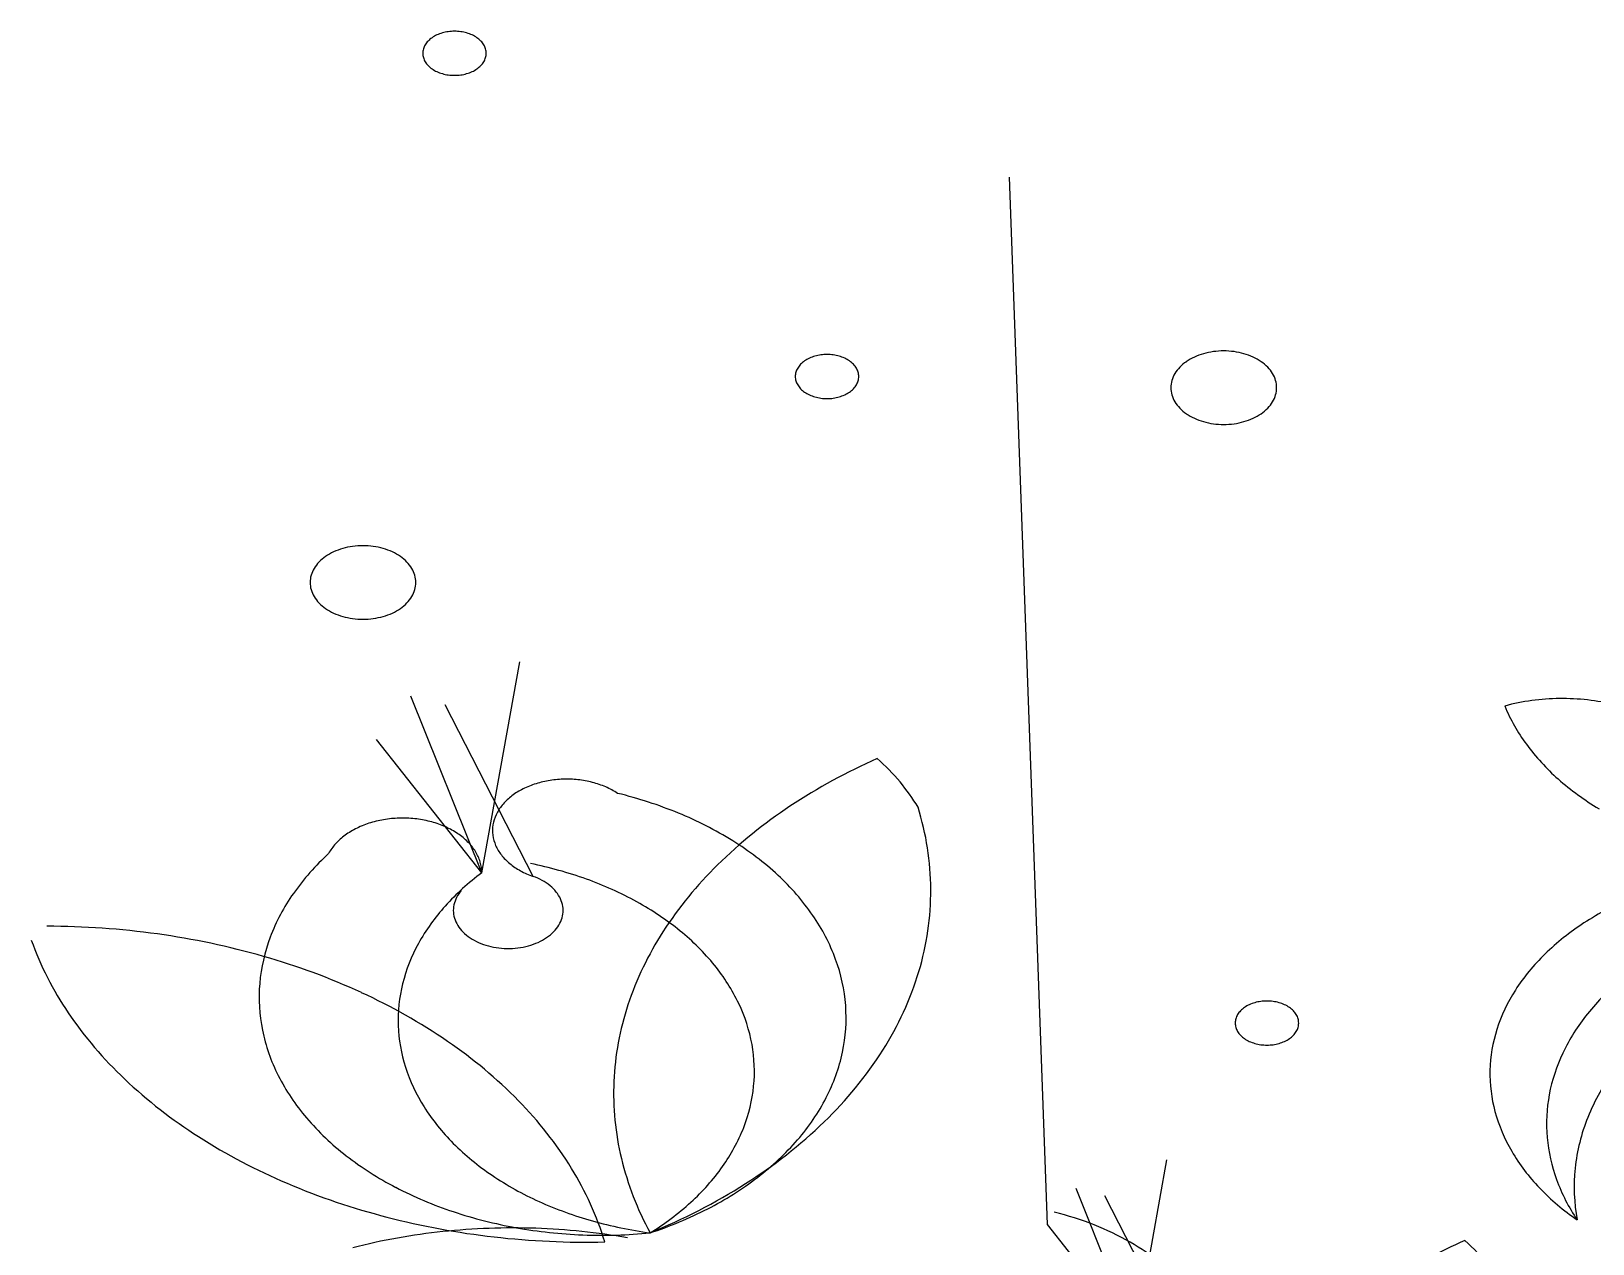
# Model space of a CAD drawing. Header units: millimetres. Extents: x 22565 to 38821, y 15578 to 26720.
# Drawn here: x 32746 to 32845.7, y 21935.7 to 22013.1 of the extents above; entities that cross this region are included whole.
import ezdxf

# ---------------------------------------------------------------- set-up
doc = ezdxf.new("R2010")
doc.units = ezdxf.units.MM

# ---------------------------------------------------------------- blocks, each defined once
blk = doc.blocks.new('A$C02A11870')
for p, q in [((244.665, 257.945), (242.225, 324.858)), ((208.521, 280.421), (210.949, 293.906)), ((208.521, 280.421), (203.985, 291.696)), ((211.794, 280.194), (206.174, 291.144)), ((208.521, 280.421), (201.796, 288.935)), ((250.269, 250.85), (252.292, 262.088)), ((250.269, 250.85), (246.488, 260.247)), ((252.997, 250.661), (248.313, 259.786)), ((250.269, 250.85), (244.665, 257.945))]:
    blk.add_line(p, q)
for centre, radius, start, end in [((206.776, 331.292), 2.891, 89.9804, 97.84511), ((206.778, 331.292), 2.891, 82.15489, 90.0196), ((205.861, 332.739), 1.117, 148.98777, 163.81897), ((206.059, 332.619), 1.349, 135.87416, 148.95517), ((206.293, 332.393), 1.674, 124.5741, 135.90056), ((206.51, 332.082), 2.053, 114.73654, 124.62246), ((206.667, 331.745), 2.425, 105.94228, 114.7864), ((206.752, 331.457), 2.724, 97.80431, 105.9874), ((206.803, 331.457), 2.724, 74.0126, 82.19569), ((206.887, 331.745), 2.425, 65.2136, 74.05772), ((207.045, 332.082), 2.053, 55.37754, 65.26346), ((207.261, 332.393), 1.674, 44.09944, 55.4259), ((207.495, 332.619), 1.349, 31.04483, 44.12584), ((207.694, 332.739), 1.117, 16.18103, 31.01223), ((205.747, 332.774), 0.998, 163.93596, 179.91946), ((205.747, 332.777), 0.998, 180.08054, 196.06404), ((205.861, 332.812), 1.117, 196.18103, 211.01223), ((206.059, 332.932), 1.349, 211.04483, 224.12584), ((207.495, 332.932), 1.349, 315.87416, 328.95517), ((207.694, 332.812), 1.117, 328.98777, 343.81897), ((207.807, 332.774), 0.998, 0.08054, 16.06404), ((207.807, 332.777), 0.998, 343.93596, 359.91946), ((206.293, 333.158), 1.674, 224.09944, 235.4259), ((206.51, 333.469), 2.053, 235.37754, 245.26346), ((206.667, 333.806), 2.425, 245.2136, 254.05772), ((206.752, 334.093), 2.724, 254.0126, 262.19569), ((206.776, 334.258), 2.891, 262.15489, 270.0196), ((206.778, 334.258), 2.891, 269.9804, 277.84511), ((206.803, 334.093), 2.724, 277.80431, 285.9874), ((206.887, 333.806), 2.425, 285.94228, 294.7864), ((207.045, 333.469), 2.053, 294.73654, 304.62246), ((207.261, 333.158), 1.674, 304.5741, 315.90056), ((230.308, 311.432), 2.053, 114.73654, 124.62246), ((230.466, 311.094), 2.425, 105.94228, 114.7864), ((230.55, 310.807), 2.724, 97.80431, 105.9874), ((230.575, 310.642), 2.891, 89.9804, 97.84511), ((230.577, 310.642), 2.891, 82.15489, 90.0196), ((230.601, 310.807), 2.724, 74.0126, 82.19569), ((230.686, 311.094), 2.425, 65.2136, 74.05772), ((230.844, 311.432), 2.053, 55.37754, 65.26346), ((255.472, 310.257), 3.421, 114.73654, 124.62246), ((255.735, 309.695), 4.042, 105.94228, 114.7864), ((255.876, 309.216), 4.541, 97.80431, 105.9874), ((255.917, 308.941), 4.819, 89.9804, 97.84511), ((255.92, 308.941), 4.819, 82.15489, 90.0196), ((255.961, 309.216), 4.541, 74.0126, 82.19569), ((256.102, 309.695), 4.042, 65.2136, 74.05772), ((256.365, 310.257), 3.421, 55.37754, 65.26346), ((229.546, 312.124), 0.998, 163.93596, 179.91946), ((229.659, 312.089), 1.117, 148.98777, 163.81897), ((229.858, 311.968), 1.349, 135.87416, 148.95517), ((230.092, 311.742), 1.674, 124.5741, 135.90056), ((231.06, 311.742), 1.674, 44.09944, 55.4259), ((231.294, 311.968), 1.349, 31.04483, 44.12584), ((231.492, 312.089), 1.117, 16.18103, 31.01223), ((231.606, 312.124), 0.998, 0.08054, 16.06404), ((254.391, 311.352), 1.861, 148.98777, 163.81897), ((254.722, 311.152), 2.248, 135.87416, 148.95517), ((255.112, 310.775), 2.79, 124.5741, 135.90056), ((256.725, 310.775), 2.79, 44.09944, 55.4259), ((257.115, 311.152), 2.248, 31.04483, 44.12584), ((257.446, 311.352), 1.861, 16.18103, 31.01223), ((229.546, 312.126), 0.998, 180.08054, 196.06404), ((229.659, 312.161), 1.117, 196.18103, 211.01223), ((229.858, 312.282), 1.349, 211.04483, 224.12584), ((230.092, 312.508), 1.674, 224.09944, 235.4259), ((231.06, 312.508), 1.674, 304.5741, 315.90056), ((231.294, 312.282), 1.349, 315.87416, 328.95517), ((231.492, 312.161), 1.117, 328.98777, 343.81897), ((231.606, 312.126), 0.998, 343.93596, 359.91946), ((254.202, 311.41), 1.663, 163.93596, 179.91946), ((254.202, 311.415), 1.663, 180.08054, 196.06404), ((257.635, 311.41), 1.663, 0.08054, 16.06404), ((257.635, 311.415), 1.663, 343.93596, 359.91946), ((230.308, 312.818), 2.053, 235.37754, 245.26346), ((230.466, 313.156), 2.425, 245.2136, 254.05772), ((230.55, 313.443), 2.724, 254.0126, 262.19569), ((230.575, 313.608), 2.891, 262.15489, 270.0196), ((230.577, 313.608), 2.891, 269.9804, 277.84511), ((230.601, 313.443), 2.724, 277.80431, 285.9874), ((230.686, 313.156), 2.425, 285.94228, 294.7864), ((230.844, 312.818), 2.053, 294.73654, 304.62246), ((254.391, 311.473), 1.861, 196.18103, 211.01223), ((254.722, 311.674), 2.248, 211.04483, 224.12584), ((257.115, 311.674), 2.248, 315.87416, 328.95517), ((257.446, 311.473), 1.861, 328.98777, 343.81897), ((255.112, 312.05), 2.79, 224.09944, 235.4259), ((255.472, 312.568), 3.421, 235.37754, 245.26346), ((255.735, 313.131), 4.042, 245.2136, 254.05772), ((255.876, 313.609), 4.541, 254.0126, 262.19569), ((255.961, 313.609), 4.541, 277.80431, 285.9874), ((256.102, 313.131), 4.042, 285.94228, 294.7864), ((256.365, 312.568), 3.421, 294.73654, 304.62246), ((256.725, 312.05), 2.79, 304.5741, 315.90056), ((255.917, 313.884), 4.819, 262.15489, 270.0196), ((255.92, 313.884), 4.819, 269.9804, 277.84511), ((200.889, 296.773), 4.541, 97.80431, 105.9874), ((200.93, 296.498), 4.819, 89.9804, 97.84511), ((200.933, 296.498), 4.819, 82.15489, 90.0196), ((200.974, 296.773), 4.541, 74.0126, 82.19569), ((199.735, 298.708), 2.248, 135.87416, 148.95517), ((200.125, 298.332), 2.79, 124.5741, 135.90056), ((200.485, 297.814), 3.421, 114.73654, 124.62246), ((200.748, 297.251), 4.042, 105.94228, 114.7864), ((201.115, 297.251), 4.042, 65.2136, 74.05772), ((201.378, 297.814), 3.421, 55.37754, 65.26346), ((201.738, 298.332), 2.79, 44.09944, 55.4259), ((202.128, 298.708), 2.248, 31.04483, 44.12584), ((199.215, 298.967), 1.663, 163.93596, 179.91946), ((199.404, 298.908), 1.861, 148.98777, 163.81897), ((202.459, 298.908), 1.861, 16.18103, 31.01223), ((202.648, 298.967), 1.663, 0.08054, 16.06404), ((199.215, 298.972), 1.663, 180.08054, 196.06404), ((199.404, 299.03), 1.861, 196.18103, 211.01223), ((202.459, 299.03), 1.861, 328.98777, 343.81897), ((202.648, 298.972), 1.663, 343.93596, 359.91946), ((199.735, 299.23), 2.248, 211.04483, 224.12584), ((200.125, 299.607), 2.79, 224.09944, 235.4259), ((200.485, 300.125), 3.421, 235.37754, 245.26346), ((201.378, 300.125), 3.421, 294.73654, 304.62246), ((201.738, 299.607), 2.79, 304.5741, 315.90056), ((202.128, 299.23), 2.248, 315.87416, 328.95517), ((200.748, 300.687), 4.042, 245.2136, 254.05772), ((200.889, 301.166), 4.541, 254.0126, 262.19569), ((200.93, 301.441), 4.819, 262.15489, 270.0196), ((200.933, 301.441), 4.819, 269.9804, 277.84511), ((200.974, 301.166), 4.541, 277.80431, 285.9874), ((201.115, 300.687), 4.042, 285.94228, 294.7864), ((277.427, 277.828), 13.718, 97.67825, 105.01337), ((277.533, 277.095), 14.459, 90.62585, 97.70794), ((277.541, 277.031), 14.523, 83.59323, 90.65442), ((277.618, 277.65), 13.9, 76.35159, 83.62259), ((284.512, 295.458), 11.505, 202.37555, 216.39144), ((286.595, 296.994), 14.093, 216.3958, 228.63988), ((249.033, 253.208), 37.732, 113.84122, 123.49603), ((224.38, 277.089), 14.192, 40.0718, 48.51345), ((213.835, 280.215), 6.182, 99.9105, 108.4825), ((213.925, 279.728), 6.677, 91.81366, 99.95594), ((213.933, 279.631), 6.775, 83.79272, 91.85644), ((213.973, 279.949), 6.454, 75.50692, 83.83651), ((288.815, 299.498), 17.439, 228.60264, 239.22538), ((213.15, 281.765), 4.482, 117.76254, 128.38775), ((213.581, 280.958), 5.397, 108.43172, 117.81756), ((214.145, 280.597), 5.784, 66.59324, 75.55506), ((214.498, 281.4), 4.907, 56.64515, 66.64691), ((210.767, 259.11), 27.16, 67.66571, 76.30928), ((225.887, 278.356), 12.223, 30.75123, 40.0764), ((212.06, 282.896), 2.902, 140.61606, 154.81167), ((212.603, 282.451), 3.605, 128.34001, 140.62551), ((245.259, 258.864), 30.932, 123.44838, 134.47196), ((219.147, 279.241), 18.06, 0.39354, 17.28154), ((203.151, 277.935), 5.941, 106.93202, 115.96755), ((203.384, 277.187), 6.724, 98.66075, 106.97906), ((203.459, 276.732), 7.185, 90.74542, 98.7031), ((203.465, 276.689), 7.228, 82.85961, 90.78576), ((203.517, 277.07), 6.843, 74.68022, 82.90131), ((203.715, 277.775), 6.112, 65.86055, 74.72622), ((204.1, 278.622), 5.181, 56.01253, 65.91158), ((211.497, 283.122), 2.293, 170.91498, 187.51878), ((211.655, 283.09), 2.454, 154.88431, 170.75638), ((212.263, 262.698), 23.273, 58.13241, 67.71474), ((202.174, 279.546), 4.049, 126.01649, 137.68585), ((202.731, 278.786), 4.991, 115.91589, 126.0648), ((204.638, 279.413), 4.225, 44.71957, 56.06276), ((205.228, 279.995), 3.396, 31.62898, 44.74865), ((211.629, 283.146), 2.426, 187.68238, 203.67416), ((214.466, 266.21), 19.128, 47.26027, 58.18267), ((209.18, 270.172), 15.519, 132.30709, 144.8632), ((201.589, 280.077), 3.26, 137.66496, 151.14865), ((205.733, 280.308), 2.802, 16.68574, 31.59872), ((212.014, 283.32), 2.848, 203.75597, 218.12945), ((212.55, 283.74), 3.53, 218.12592, 230.58515), ((217.939, 267.691), 15.835, 126.49546, 137.93484), ((206.027, 280.401), 2.493, 0.45176, 16.56803), ((213.102, 284.407), 4.395, 230.53934, 241.3036), ((213.548, 285.21), 5.314, 241.24853, 250.73221), ((206.559, 255.959), 25.565, 70.22738, 78.53708), ((241.072, 263.11), 24.97, 134.44217, 147.15734), ((210.492, 276.47), 3.945, 61.36834, 70.72865), ((210.817, 277.059), 3.272, 50.81705, 61.42141), ((211.221, 277.551), 2.636, 38.61217, 50.86175), ((207.688, 259.048), 22.277, 61.16292, 70.27271), ((216.999, 268.937), 15.405, 34.67797, 47.29574), ((219.188, 279.301), 18.018, 343.28928, 0.20312), ((206.859, 271.809), 12.68, 144.87404, 159.23882), ((208.408, 278.022), 1.706, 167.98764, 184.35348), ((208.56, 277.985), 1.861, 152.40382, 167.84579), ((208.879, 277.815), 2.223, 138.62768, 152.34907), ((211.616, 277.866), 2.13, 24.5009, 38.61793), ((211.906, 278.001), 1.811, 8.69885, 24.4267), ((209.491, 262.289), 18.567, 50.92413, 61.21133), ((289.72, 260.541), 19.862, 113.03095, 122.90984), ((215.694, 269.711), 12.816, 137.91614, 151.0877), ((208.464, 278.031), 1.763, 184.51846, 200.531), ((208.714, 278.128), 2.03, 200.62873, 215.20475), ((211.914, 278.041), 1.802, 336.20564, 351.98478), ((212.015, 278.022), 1.7, 352.1416, 8.54413), ((219.302, 270.534), 12.603, 20.24184, 34.66479), ((180.613, 224.897), 52.115, 82.07728, 89.85966), ((181.06, 227.868), 49.112, 74.01977, 82.11681), ((209.091, 278.395), 2.492, 215.21576, 227.93108), ((209.502, 278.847), 3.103, 227.89253, 238.87922), ((210.833, 278.962), 3.244, 298.99039, 309.65575), ((211.238, 278.476), 2.611, 309.61191, 321.93702), ((211.631, 278.169), 2.113, 321.93382, 336.12756), ((237.396, 265.492), 20.589, 147.17927, 161.63709), ((211.713, 265.009), 15.056, 39.13415, 50.96517), ((287.723, 263.6), 16.209, 122.85716, 134.17098), ((199.425, 283.215), 20.923, 199.8011, 214.10513), ((205.314, 272.413), 11.021, 159.33165, 175.10061), ((213.871, 270.727), 10.729, 151.13041, 165.95639), ((209.853, 279.422), 3.777, 238.82652, 248.46224), ((210.085, 280), 4.399, 248.41144, 257.11419), ((210.189, 280.438), 4.849, 257.06876, 265.22337), ((210.208, 280.621), 5.034, 265.1816, 273.13544), ((210.219, 280.501), 4.913, 273.09404, 281.17802), ((210.3, 280.109), 4.513, 281.1336, 289.68946), ((210.503, 279.549), 3.917, 289.63977, 299.04346), ((182.562, 232.99), 43.774, 65.31991, 74.06344), ((213.904, 266.79), 12.232, 25.55499, 39.14177), ((220.812, 271.11), 10.987, 4.34451, 20.14606), ((285.48, 265.898), 12.997, 134.13752, 147.24573), ((204.937, 272.475), 10.639, 175.25813, 191.40034), ((212.91, 270.988), 9.733, 166.07807, 181.89625), ((216.944, 280.024), 20.376, 327.56798, 343.15446), ((291.358, 261.616), 15.653, 129.66371, 141.25584), ((185.363, 239.011), 37.133, 55.60967, 65.36815), ((283.515, 267.168), 10.657, 147.27059, 162.23045), ((203.19, 285.773), 25.474, 214.12052, 226.66725), ((235.114, 266.284), 18.174, 161.7394, 177.44793), ((215.559, 267.593), 10.393, 10.3509, 25.49343), ((221.146, 271.165), 10.649, 348.05372, 4.18607), ((257.763, 270.788), 1.117, 148.98777, 163.81897), ((257.961, 270.668), 1.349, 135.87416, 148.95517), ((258.195, 270.442), 1.674, 124.5741, 135.90056), ((258.411, 270.131), 2.053, 114.73654, 124.62246), ((258.569, 269.793), 2.425, 105.94228, 114.7864), ((258.654, 269.506), 2.724, 97.80431, 105.9874), ((258.678, 269.341), 2.891, 89.9804, 97.84511), ((258.68, 269.341), 2.891, 82.15489, 90.0196), ((258.705, 269.506), 2.724, 74.0126, 82.19569), ((258.789, 269.793), 2.425, 65.2136, 74.05772), ((258.947, 270.131), 2.053, 55.37754, 65.26346), ((259.163, 270.442), 1.674, 44.09944, 55.4259), ((259.397, 270.668), 1.349, 31.04483, 44.12584), ((259.596, 270.788), 1.117, 16.18103, 31.01223), ((289.126, 263.405), 12.792, 141.25013, 154.51046), ((205.824, 272.682), 11.55, 191.53874, 206.82351), ((213.048, 271.02), 9.872, 182.04974, 197.7189), ((257.649, 270.823), 0.998, 163.93596, 179.91946), ((257.649, 270.826), 0.998, 180.08054, 196.06404), ((257.763, 270.861), 1.117, 196.18103, 211.01223), ((259.596, 270.861), 1.117, 328.98777, 343.81897), ((259.709, 270.823), 0.998, 0.08054, 16.06404), ((259.709, 270.826), 0.998, 343.93596, 359.91946), ((282.33, 267.568), 9.407, 162.34626, 178.59994), ((189.205, 244.58), 30.367, 44.49677, 55.65669), ((216.273, 267.747), 9.663, 354.32092, 10.21484), ((257.961, 270.981), 1.349, 211.04483, 224.12584), ((258.195, 271.207), 1.674, 224.09944, 235.4259), ((258.411, 271.517), 2.053, 235.37754, 245.26346), ((258.569, 271.855), 2.425, 245.2136, 254.05772), ((258.654, 272.142), 2.724, 254.0126, 262.19569), ((258.678, 272.307), 2.891, 262.15489, 270.0196), ((258.68, 272.307), 2.891, 269.9804, 277.84511), ((258.705, 272.142), 2.724, 277.80431, 285.9874), ((258.789, 271.855), 2.425, 285.94228, 294.7864), ((258.947, 271.517), 2.053, 294.73654, 304.62246), ((259.163, 271.207), 1.674, 304.5741, 315.90056), ((259.397, 270.981), 1.349, 315.87416, 328.95517), ((213.051, 282.514), 24.997, 313.93432, 327.53803), ((220.218, 271.39), 11.604, 332.67958, 347.91749), ((287.437, 264.222), 10.916, 154.56756, 169.30422), ((207.749, 273.671), 13.713, 206.88041, 220.51501), ((214.253, 271.425), 11.143, 197.8227, 212.27987), ((282.239, 267.598), 9.316, 178.77077, 195.13073), ((292.156, 259.53), 14.01, 143.46052, 157.90973), ((207.375, 290.183), 31.554, 226.63454, 237.51278), ((234.794, 266.347), 17.851, 177.6029, 193.49966), ((215.87, 267.813), 10.07, 338.70908, 354.17256), ((216.225, 272.678), 13.479, 212.3043, 225.04036), ((193.386, 248.671), 24.518, 31.65289, 44.52359), ((218.266, 272.413), 13.808, 319.05305, 332.6256), ((286.682, 264.387), 10.143, 169.42894, 184.90281), ((210.228, 275.784), 16.971, 220.50145, 232.33091), ((208.578, 287.127), 31.422, 302.29272, 313.97205), ((283.265, 267.9), 10.385, 195.25998, 210.47941), ((290.355, 260.281), 12.058, 157.99955, 173.96502), ((211.069, 295.925), 38.382, 237.46461, 247.01006), ((214.45, 268.385), 11.601, 324.54973, 338.62411), ((215.778, 274.565), 17.097, 307.29723, 319.06831), ((287.038, 264.443), 10.503, 185.04144, 200.1605), ((218.494, 274.939), 16.683, 225.01236, 236.06088), ((285.138, 269.011), 12.563, 210.51742, 223.92565), ((212.676, 278.928), 20.956, 232.28576, 242.56275), ((196.973, 250.894), 20.298, 17.02922, 31.62467), ((236.515, 266.804), 19.632, 193.62467, 208.54778), ((212.362, 269.874), 14.166, 312.22003, 324.54107), ((289.841, 260.369), 11.538, 174.12849, 190.56849), ((213.639, 301.886), 44.873, 246.96248, 255.56243), ((220.562, 277.981), 20.361, 236.01414, 245.68739), ((204.644, 293.277), 38.723, 292.19229, 302.35174), ((213.341, 277.737), 21.098, 297.11206, 307.34289), ((288.423, 264.97), 11.985, 200.24466, 214.09348), ((214.595, 282.576), 25.077, 242.51199, 251.6284), ((222.057, 281.243), 23.949, 245.63987, 254.32001), ((210.097, 272.354), 17.524, 301.56322, 312.25497), ((287.374, 271.154), 15.66, 223.89837, 235.47497), ((214.917, 306.701), 49.855, 255.51963, 263.53588), ((215.731, 285.923), 28.612, 251.58158, 259.9297), ((211.446, 281.389), 25.211, 288.07876, 297.16278), ((240.394, 239.505), 19.8, 68.53426, 76.26829), ((210.276, 217.123), 40.599, 96.00427, 104.26103), ((210.511, 215.184), 42.552, 88.04531, 96.04703), ((216.149, 288.147), 30.875, 259.8877, 267.82216), ((210.564, 215.824), 41.911, 80.00389, 88.08715), ((216.191, 288.672), 31.402, 267.78265, 275.62797), ((222.85, 283.994), 26.812, 254.27703, 262.32679), ((241.316, 241.821), 17.307, 60.10879, 68.56955), ((215.234, 309.18), 52.354, 263.49686, 271.25552), ((242.674, 244.165), 14.598, 50.66735, 60.14576), ((284.029, 228.173), 31.444, 113.84122, 123.49603), ((263.669, 248.259), 11.566, 37.51683, 48.58734)]:
    blk.add_arc(centre, radius, start, end)

msp = doc.modelspace()

# ---------------------------------------------------------------- block references
msp.add_blockref('A$C02A11870', (32566.224, 21678.945))

doc.saveas('drawing.dxf')
